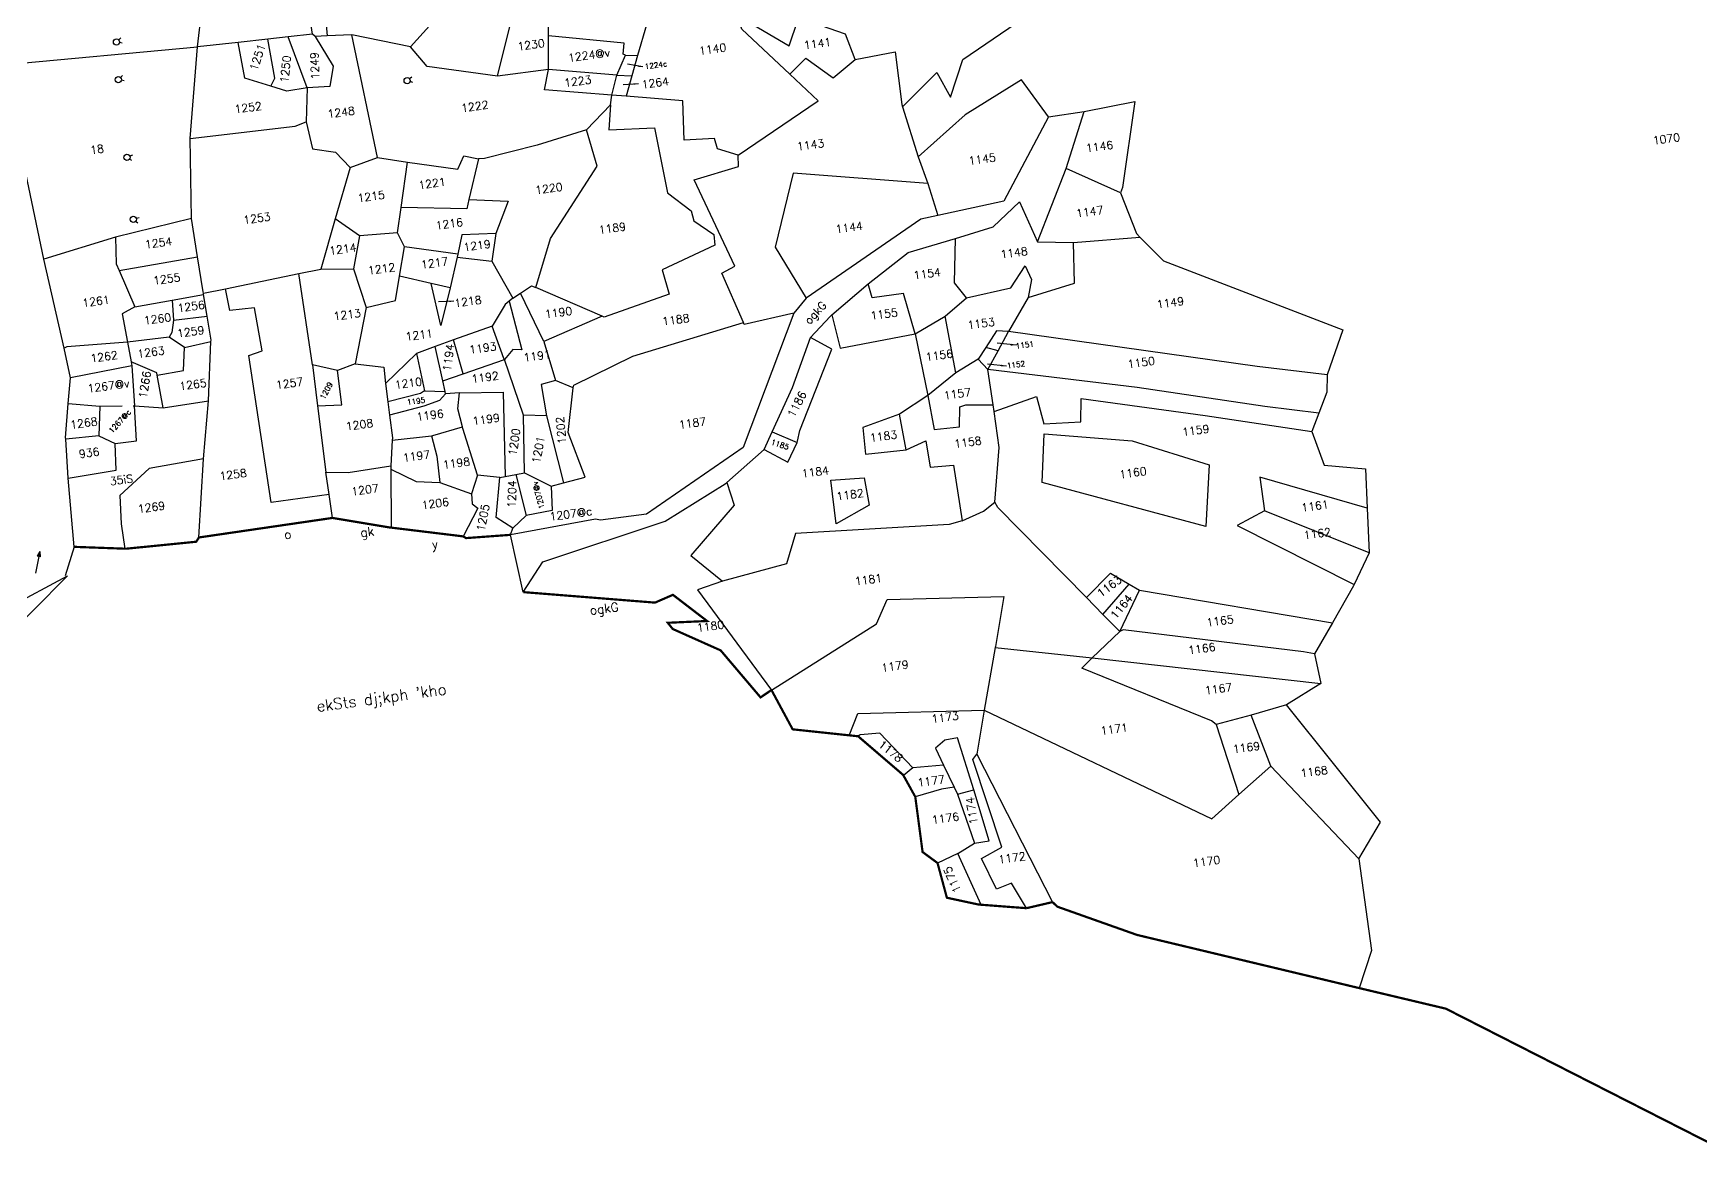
# Model space of a CAD drawing. Header units: metres. Extents: x 299660 to 303543, y 1964825 to 1967747.
# Drawn here: x 300697 to 301421, y 1965104 to 1965596 of the extents above; entities that cross this region are included whole.
import ezdxf

# ---------------------------------------------------------------- set-up
doc = ezdxf.new("R2010")
doc.units = ezdxf.units.M
doc.linetypes.add('DASHED', pattern=[0.75, 0.5, -0.25])
for name, color, linetype in [('OFF', 1, 'Continuous'), ('POLY_PARCEL', 6, 'Continuous'), ('POLY_ROAD', 30, 'Continuous'), ('POLY_SUBPARCEL', 6, 'DASHED'), ('POLY_WATER', 4, 'Continuous'), ('SYM_ARROW', 1, 'Continuous'), ('SYM_WELL', 1, 'Continuous'), ('TEXT_MAPIN', 7, 'Continuous'), ('TEXT_MAPOUT', 7, 'Continuous'), ('TEXT_PARCEL', 7, 'Continuous'), ('V_BOUND_LINE', 7, 'Continuous')]:
    doc.layers.add(name, color=color, linetype=linetype)
doc.styles.get("Standard").update_dxf_attribs({"font": 'simplex.shx'})
doc.dimstyles.get("Standard").update_dxf_attribs({"dimtxt": 0.18, "dimasz": 0.18, "dimexe": 0.18, "dimexo": 0.0625, "dimgap": 0.09, "dimtad": 0, "dimtih": 1, "dimtoh": 1, "dimdec": 4, "dimzin": 0, "dimdsep": 46, "dimtxsty": 'Standard', "dimcen": 0.09, "dimadec": 0, "dimazin": 0, "dimtfac": 1, "dimtdec": 4, "dimtofl": 0, "dimtmove": 0, "dimatfit": 3, "dimfxl": 1, "dimtolj": 1, "dimtzin": 0, "dimarcsym": 0})

# ---------------------------------------------------------------- blocks, each defined once
blk = doc.blocks.new('MOTWELL')
for points in [[(-0.154, 0.296), (-0.08, 0.155)], [(0.154, 0.296), (0.08, 0.155)]]:
    blk.add_lwpolyline(points)
blk.add_circle((0, 0), 0.174)
blk = doc.blocks.new('ROADARROW')
h = blk.add_hatch(color=256)
h.paths.add_polyline_path([(0, -1.61), (0.49, -1.61), (0, 0)])
h.paths.add_polyline_path([(0, 0), (-0.49, -1.61), (0, -1.61)])
for points in [[(0, 0), (-0.49, -1.61)], [(0, 0), (0, -7.18)], [(0, 0), (0.49, -1.61)], [(0.49, -1.61), (-0.49, -1.61)]]:
    blk.add_lwpolyline(points)
blk = doc.blocks.new('TEXTARROW')
blk.add_leader([(0.04, -0.01), (8.68, -0.01)], dimstyle='Standard', override={"dimtxt": 2.5, "dimasz": 2.5, "dimexe": 1.25, "dimexo": 0.625, "dimgap": 0.625, "dimtad": 1, "dimtih": 0, "dimtoh": 0, "dimzin": 8, "dimcen": 2.5, "dimtofl": 1})
blk = doc.blocks.new('eferw')
at = {"layer": 'OFF'}
for points in [[(444.8, 372.82), (452.94, 372.87)], [(214.69, 306.23), (211.81, 300.07)], [(313.46, 282.64), (312.32, 295.79)]]:
    blk.add_lwpolyline(points, dxfattribs=at)
at = {"layer": 'POLY_PARCEL'}
for points in [[(257.22, 413.93), (259.3, 422), (258.5, 427.59)], [(283.25, 413.36), (282.99, 430.37)], [(296.28, 421.1), (295.79, 421.37), (290.4, 418.04), (286.73, 419.11), (286.46, 412.51)], [(213.39, 415.81), (257.22, 413.93)], [(252.84, 393.77), (257.22, 413.93)], [(266.42, 413.73), (257.22, 413.93)], [(272.35, 403.01), (266.85, 405.59), (266.42, 413.73)], [(273.15, 413.58), (266.42, 413.73)], [(272.35, 403.01), (273.49, 404.66), (273.15, 413.58)], [(277.76, 413.48), (273.15, 413.58)], [(280.45, 401.53), (277.76, 413.48)], [(283.25, 413.36), (277.76, 413.48)], [(283.78, 412.76), (286.91, 405.61), (285.54, 401.15), (280.45, 401.53)], [(283.78, 412.76), (283.25, 413.36)], [(286.46, 412.51), (283.78, 412.76)], [(311.17, 413.04), (304.71, 407.56)], [(323.19, 398.42), (328.8, 412.59), (336.81, 413.3)], [(292.01, 412.01), (286.46, 412.51)], [(294.06, 383.91), (292.01, 412.01)], [(304.71, 407.56), (292.01, 412.01)], [(335.79, 405.88), (336.2, 408.88)], [(323.19, 398.42), (307.81, 402.69), (304.71, 407.56)], [(334.79, 398.35), (335.76, 405.64), (335.79, 405.88)], [(352.4, 399.27), (351.87, 399.57), (352.42, 401.99), (335.79, 405.88)], [(357.95, 405.37), (355.02, 398.84)], [(280.45, 401.53), (275.82, 401.37), (272.35, 403.01)], [(280.45, 401.53), (279.21, 393.97)], [(388.42, 390.11), (379.12, 401.53), (378.54, 404.69), (389.13, 396.43), (391.82, 401.9), (391.83, 402.45)], [(403.46, 391.36), (402.07, 397.31), (391.83, 402.45)], [(334.79, 398.35), (323.19, 398.42)], [(348.17, 390.74), (333.26, 393.98), (334.79, 398.35)], [(349.88, 395.08), (334.79, 398.35)], [(349.88, 395.08), (352.4, 399.27)], [(352.4, 399.27), (355.02, 398.84)], [(355.02, 398.84), (353.18, 394.45)], [(252.84, 393.77), (276.64, 393.33), (279.21, 393.97)], [(279.21, 393.97), (279.8, 387.77), (284.84, 386.33), (287.65, 382.48)], [(348.17, 390.74), (349.88, 395.08)], [(349.88, 395.08), (353.18, 394.45)], [(353.18, 394.45), (351.33, 390.05)], [(412.6, 379.43), (421.24, 386.05), (423.55, 380.13), (427.47, 388.13), (440.47, 394.66)], [(250.71, 375.86), (252.84, 393.77)], [(347.57, 388.6), (348.17, 390.74)], [(351.33, 390.05), (348.17, 390.74)], [(374.51, 373.6), (393.96, 383.29), (388.42, 390.11)], [(388.42, 390.11), (392.47, 393.16), (397.98, 387.99), (403.46, 391.36)], [(403.46, 391.36), (412.62, 391.87), (412.52, 379.93), (412.6, 379.43)], [(347.57, 388.6), (346.43, 383.08), (356.65, 382.2), (357.63, 367.33), (362.37, 362.6), (362.67, 360.26), (366.66, 356.62), (366.62, 354.2), (354.13, 350.29), (354.91, 344.67), (339.76, 341.51), (339.37, 341.74)], [(341.45, 383.79), (347.57, 388.6)], [(374.51, 373.6), (370.06, 375.62), (369.74, 378.01), (362.87, 378.54), (363.76, 387.33), (351.33, 390.05)], [(287.65, 382.48), (294.06, 383.91)], [(294.06, 383.91), (300.55, 381.95)], [(341.45, 383.79), (329.97, 381.81), (317.82, 380.45), (316.52, 380.54)], [(325.38, 350.13), (330.15, 360.62), (342.71, 375.39), (341.45, 383.79)], [(287.65, 382.48), (282.73, 371.49)], [(297.77, 372.06), (300.55, 381.95)], [(300.55, 381.95), (311.6, 378.9), (313.31, 381.7), (316.52, 380.54)], [(316.52, 380.54), (313.15, 371.79)], [(412.6, 379.43), (414.59, 367.76)], [(444.8, 372.82), (439.9, 381.88), (426.3, 375.77), (414.59, 367.76)], [(250.71, 375.86), (233.2, 374.02)], [(250.93, 367.17), (250.71, 375.86)], [(233.2, 374.02), (216.6, 371.24)], [(233.2, 374.02), (232.57, 368.08), (233.01, 366.49)], [(282.73, 371.49), (278.07, 360.73)], [(287.66, 366.96), (282.73, 371.49)], [(296.25, 366.47), (297.77, 372.06)], [(313.15, 371.79), (312.37, 369.78), (297.77, 372.06)], [(313.15, 371.79), (321.86, 370.26), (318.15, 363.4)], [(370.65, 336.08), (367.32, 347.78), (370.42, 348.95), (363.98, 369.4), (374.26, 371), (374.51, 373.6)], [(452.94, 372.87), (464.54, 373.59)], [(464.54, 373.59), (459.19, 354.84), (458.58, 353.71)], [(415.91, 361.54), (386.19, 367.91), (379.99, 351.97), (385.34, 339.67)], [(414.59, 367.76), (415.91, 361.54)], [(233.01, 366.49), (250.93, 367.17)], [(233.01, 366.49), (235.41, 357.92)], [(251.13, 358.9), (251.13, 359.2), (250.93, 367.17)], [(287.66, 366.96), (285.31, 359.79)], [(296.25, 366.47), (287.66, 366.96)], [(297.36, 363.19), (296.25, 366.47)], [(318.15, 363.4), (310.53, 364.09), (309, 359.9)], [(256.17, 359.22), (272.99, 360.38)], [(272.99, 360.38), (278.07, 360.73)], [(273.28, 339.66), (272.99, 360.38)], [(278.07, 360.73), (285.31, 359.79)], [(295.35, 356.75), (297.36, 363.19)], [(309, 359.9), (297.36, 363.19)], [(318.15, 363.4), (316.37, 357.33)], [(415.91, 361.54), (417.17, 354.15)], [(458.58, 353.71), (447.2, 360.71)], [(235.41, 357.92), (232.38, 356.69), (232.71, 350.22)], [(235.41, 357.92), (243.97, 358.26)], [(243.97, 358.26), (243.68, 353.8)], [(243.97, 358.26), (251.14, 358.55)], [(251.13, 358.9), (256.17, 359.22)], [(251.14, 358.55), (251.13, 358.9)], [(251.27, 353.68), (251.14, 358.55)], [(273.11, 310.26), (259.93, 310.17), (259.41, 343.62), (262.54, 344.28), (262.08, 354.09), (256.53, 354.2), (256.17, 359.22)], [(285.31, 359.79), (287.01, 350.82)], [(287.01, 350.82), (293.7, 351.45), (295.35, 356.75)], [(302.23, 354.16), (295.35, 356.75)], [(308.78, 359.32), (306.33, 352.62)], [(309, 359.9), (308.78, 359.32)], [(308.78, 359.32), (316.37, 357.33)], [(316.37, 357.33), (319.96, 348.46)], [(243.68, 353.8), (242.92, 351.05), (242.21, 350.08)], [(243.68, 353.8), (251.27, 353.68)], [(251.37, 347.89), (251.42, 348.15), (251.27, 353.68)], [(306.33, 352.62), (303.1, 344.52), (302.23, 354.16)], [(306.33, 352.62), (302.23, 354.16)], [(458.58, 353.71), (460.91, 344.14), (461.61, 343.22)], [(232.71, 350.22), (219.09, 350.99), (218.47, 350.8)], [(242.21, 350.08), (232.71, 350.22)], [(232.71, 350.22), (232.94, 345.72)], [(245.27, 347.32), (242.21, 350.08)], [(287.01, 350.82), (282.82, 338.61)], [(319.96, 348.46), (321.83, 349.38)], [(321.83, 349.38), (324.5, 350.69), (325.38, 350.13)], [(325.6, 337.9), (321.83, 349.38)], [(339.37, 341.74), (325.38, 350.13)], [(238.38, 342.02), (238.36, 342.5), (232.94, 345.72)], [(232.94, 345.72), (232.98, 344.82)], [(238.38, 342.02), (244.38, 342.24), (245.27, 347.32)], [(245.27, 347.32), (251.37, 347.89)], [(249.06, 334.71), (251.37, 347.89)], [(319.03, 347.88), (318.08, 347.3), (314.51, 342.83)], [(319.03, 347.88), (320.45, 336.71), (318.41, 337.05), (316.23, 335.03)], [(319.96, 348.46), (319.03, 347.88)], [(421.14, 334.88), (418.91, 338.61), (420.43, 348.5)], [(438.58, 345.23), (446.63, 344.06)], [(232.98, 344.82), (218.93, 344.02)], [(232.98, 344.82), (232.42, 335.82)], [(238.74, 334.51), (238.38, 342.02)], [(314.51, 342.83), (305.5, 340.96)], [(316.23, 335.03), (316.18, 335.3), (314.51, 342.83)], [(339.37, 341.74), (325.6, 337.9)], [(434.89, 333.14), (445.59, 334.91), (446.63, 344.06)], [(446.63, 344.06), (461.61, 343.22)], [(461.61, 343.22), (466.17, 337.22), (504.08, 316.49), (499.2, 306.94)], [(217.7, 338.36), (224.66, 336.83)], [(273.28, 339.66), (273.17, 330.38)], [(273.17, 330.38), (278.67, 329.81), (278.67, 337.6)], [(278.67, 337.6), (273.28, 339.66)], [(282.82, 338.61), (278.67, 337.6)], [(282.82, 338.61), (289.1, 336.99), (289.05, 333.29)], [(296.81, 339), (289.05, 333.29)], [(301.17, 340.07), (296.81, 339)], [(296.81, 339), (297.48, 330.47)], [(305.5, 340.96), (301.17, 340.07)], [(301.85, 332.12), (301.17, 340.07)], [(306.64, 333.09), (305.5, 340.96)], [(325.6, 337.9), (326.99, 328.82)], [(408.55, 328.41), (407.23, 337.75), (400.08, 337.71), (399.61, 340.96)], [(421.14, 334.88), (431.26, 335.78), (435.12, 340.31), (436.14, 337.03), (434.89, 333.14)], [(224.66, 336.83), (223.55, 330.26)], [(226.97, 328.02), (231.77, 327.97), (232.42, 335.82)], [(232.42, 335.82), (238.74, 334.51)], [(238.74, 334.51), (249.06, 334.71)], [(246.19, 321.92), (249.06, 334.71)], [(306.64, 333.09), (316.23, 335.03)], [(318.84, 322.06), (316.23, 335.03)], [(330.7, 326.68), (330.98, 327.22), (345, 331.92), (370.65, 336.08)], [(382.12, 336.67), (370.78, 335.65), (370.65, 336.08)], [(390.54, 335.15), (391.47, 327.51), (408.55, 328.41)], [(415.84, 331.48), (421.14, 334.88)], [(223.55, 330.26), (216.05, 330.45)], [(223.55, 330.26), (226.97, 328.02)], [(273.17, 330.38), (273.08, 315.28)], [(289.05, 333.29), (289.01, 329.12)], [(297.48, 330.47), (296.53, 330.01), (289.01, 329.12)], [(297.48, 330.47), (302.06, 329.68)], [(301.85, 332.12), (306.64, 333.09)], [(302.06, 329.68), (301.85, 332.12)], [(378.98, 307.78), (379.16, 308.07), (380, 310.34), (389.56, 327.52), (385.17, 330.77)], [(408.55, 328.41), (415.84, 331.48)], [(416.49, 318.52), (415.84, 331.48)], [(434.89, 333.14), (429.47, 326.17)], [(215.41, 321.73), (226.34, 322.07), (226.97, 328.02)], [(302.1, 329.14), (300.51, 327.88), (296.88, 327.04), (288.97, 326.09)], [(289.01, 329.12), (288.97, 326.09)], [(302.1, 329.14), (302.06, 329.68)], [(305.24, 328.98), (302.1, 329.14)], [(304.88, 321.31), (304.34, 325.45), (305.24, 328.98)], [(305.24, 328.98), (315, 327.79), (312.86, 308.95)], [(326.99, 328.82), (323.72, 328.41), (323.93, 321.27)], [(325.7, 305.82), (330.74, 306.43), (328.25, 316.88), (330.7, 326.68)], [(330.7, 326.68), (326.99, 328.82)], [(408.55, 328.41), (409.57, 314.33)], [(429.47, 326.17), (426.84, 326.68), (423.94, 323.29)], [(288.97, 326.09), (288.91, 320.98), (288.81, 320.44)], [(423.94, 323.29), (421.89, 320.9)], [(426.55, 322.15), (423.94, 323.29)], [(426.55, 322.15), (429.47, 326.17)], [(499.2, 306.94), (483.85, 310.9), (429.47, 326.17)], [(246.19, 321.92), (233.79, 321.46), (226.39, 316.33), (225.88, 309.92), (225.91, 304.3)], [(242.8, 304.57), (246.19, 321.92)], [(288.81, 320.44), (287.76, 314.75)], [(288.81, 320.44), (297.72, 320.25)], [(297.72, 320.25), (297.97, 320.24), (304.88, 321.31)], [(297.72, 320.25), (298.25, 315.53), (298.18, 309.54)], [(306.8, 310.08), (304.93, 320.94), (304.88, 321.31)], [(317.33, 309.22), (318.84, 322.06)], [(323.93, 321.27), (318.84, 322.06)], [(323.93, 321.27), (325.7, 305.82)], [(421.89, 320.9), (416.49, 318.52)], [(423.75, 318.3), (421.89, 320.9)], [(423.75, 318.3), (426.55, 322.15)], [(273.08, 315.28), (278.05, 314.55), (287.76, 314.75)], [(273.11, 310.26), (273.08, 315.28)], [(416.49, 318.52), (409.57, 314.33)], [(496.21, 298.6), (484.34, 301.73), (456.45, 309.76), (423.75, 318.3)], [(423.83, 310.25), (423.75, 318.3)], [(287.65, 314.03), (285.96, 300.98)], [(287.76, 314.75), (287.7, 314.44), (287.65, 314.03)], [(287.65, 314.03), (292.93, 310.54), (298.18, 309.54)], [(409.57, 314.33), (402.65, 310.97)], [(409.57, 314.33), (409.95, 306.51), (415.67, 306.38), (416.36, 310.81), (417.72, 311.09), (423.83, 310.25)], [(273.14, 304.91), (273.11, 310.26)], [(298.18, 309.54), (304.84, 306.07)], [(306.8, 310.08), (304.84, 306.07)], [(311.66, 308.87), (306.8, 310.08)], [(313.06, 297.22), (309.68, 300.05), (311.66, 308.87)], [(311.66, 308.87), (312.86, 308.95)], [(312.86, 308.95), (315.37, 309.1)], [(315.37, 309.1), (317.33, 309.22)], [(315.37, 309.1), (316.4, 299.66)], [(317.33, 309.22), (322.84, 305.41)], [(371.42, 307.2), (376.33, 303.65), (378.98, 307.78)], [(373.73, 310.86), (378.98, 307.78)], [(402.65, 310.97), (394.07, 309.12), (393.89, 303.12), (403.07, 302.85)], [(403.07, 302.85), (402.65, 310.97)], [(421.29, 288.5), (423.93, 300.59), (423.85, 308.78)], [(423.85, 308.78), (423.83, 310.25)], [(423.85, 308.78), (433.75, 310.85), (434.57, 304.49), (442.87, 303.87), (443.66, 309.03), (470.8, 301.53), (494.1, 294.74)], [(304.84, 306.07), (304.73, 303.86), (305.85, 302.74), (301.7, 296.88)], [(322.84, 305.41), (322.36, 299.97), (316.4, 299.66)], [(322.84, 305.41), (325.7, 305.82)], [(403.07, 302.85), (407.72, 304.25), (407.91, 298.24), (413.16, 297.98), (413.43, 285.33)], [(499.2, 306.94), (498.63, 303.05), (496.21, 298.6)], [(362.15, 300.98), (363.08, 295.71), (351.9, 285.79), (358.22, 279.12)], [(212.31, 299.95), (186.18, 279.89), (181.84, 279.98), (180.22, 275.85), (175.4, 266.48)], [(312.32, 295.79), (313.06, 297.22)], [(316.4, 299.66), (313.06, 297.22)], [(496.21, 298.6), (494.1, 294.74)], [(494.1, 294.74), (495.8, 286.85), (504.91, 284.77), (504.13, 275.96)], [(413.43, 285.33), (410.41, 284.94), (375.9, 287.5), (372.98, 281.01), (358.22, 279.12)], [(413.43, 285.33), (418.53, 286.88), (421.29, 288.5)], [(438.84, 264.48), (421.8, 287.22), (421.29, 288.5)], [(504.13, 275.96), (481.09, 286.1), (481.16, 278.45)], [(358.22, 279.12), (352.38, 277.93), (365.85, 253.35)], [(481.16, 278.45), (474.6, 276.03), (498.95, 259.37)], [(503.24, 265.96), (481.16, 278.45)], [(504.13, 275.96), (503.24, 265.96)], [(365.85, 253.35), (391.25, 264.98), (394.39, 270.04), (420.42, 267.19), (417.1, 256.35), (417.03, 256.14)], [(438.84, 264.48), (444.95, 269.23), (448.8, 266.23)], [(441.99, 260.27), (438.84, 264.48)], [(441.99, 260.27), (448.8, 266.23)], [(445.24, 255.94), (450.93, 264.57)], [(448.8, 266.23), (450.93, 264.57)], [(450.93, 264.57), (492.95, 251.5)], [(503.24, 265.96), (498.95, 259.37)], [(445.24, 255.94), (441.99, 260.27)], [(498.95, 259.37), (498.75, 259.05), (492.95, 251.5)], [(417.03, 256.14), (412.63, 242.51)], [(417.03, 256.14), (438.32, 250.86)], [(438.32, 250.86), (445.24, 255.94)], [(488.01, 245.08), (485.57, 245.9), (446.03, 256.22), (445.24, 255.94)], [(492.95, 251.5), (488.01, 245.08)], [(463.98, 232.28), (463.02, 233.23), (435.69, 248.92), (438.32, 250.86)], [(438.32, 250.86), (488.48, 238.28)], [(381.83, 240.92), (384.43, 245.51), (412.63, 242.51)], [(488.01, 245.08), (488.48, 238.28)], [(395.02, 231.75), (388.71, 240.49), (384.27, 240.71), (383.77, 240.45)], [(412.63, 242.51), (409.68, 232.92)], [(412.63, 242.51), (460.13, 211.39), (466.93, 216.04)], [(407.94, 225.03), (405.87, 237.13), (402.96, 236.95), (400.63, 235.44), (401.93, 231.47)], [(488.48, 238.28), (480.23, 234.58)], [(416.13, 197.07), (413.52, 203.11), (410.05, 202.23), (407.61, 209.53), (412.45, 211.41), (408.64, 231.82), (409.68, 232.92)], [(409.68, 232.92), (422.12, 197.64)], [(472.06, 233.37), (463.98, 232.28)], [(480.23, 234.58), (472.06, 233.37)], [(474.9, 221.4), (472.06, 233.37)], [(491.72, 198.1), (497.61, 205.58), (480.23, 234.58)], [(395.02, 231.75), (392.71, 230.33)], [(401.93, 231.47), (395.02, 231.75)], [(401.93, 231.47), (403.65, 226.19)], [(463.98, 232.28), (466.93, 216.04)], [(403.65, 226.19), (400.74, 226.18), (394.7, 225.23)], [(403.65, 226.19), (404.17, 224.59)], [(404.17, 224.59), (407.94, 225.03)], [(404.17, 224.59), (406.54, 213.15)], [(406.54, 213.15), (409.86, 213.23), (407.94, 225.03)], [(466.93, 216.04), (474.9, 221.4)], [(474.9, 221.4), (491.72, 198.1)], [(402.51, 211.35), (397.67, 209.81)], [(402.51, 211.35), (406.54, 213.15)], [(406.18, 199.19), (402.51, 211.35)], [(491.72, 198.1), (491.79, 177.29), (487.94, 169.25)]]:
    blk.add_lwpolyline(points, dxfattribs=at)
for points in [[(432.41, 291.48), (434.35, 302.28), (453.75, 298.05), (470.22, 290.37), (467.61, 276.76)], [(385.42, 298.33), (392.88, 297.89), (393.17, 291.62), (385.24, 288.48)]]:
    blk.add_lwpolyline(points, close=True, dxfattribs=at)
at = {"layer": 'POLY_ROAD'}
for points in [[(216.6, 371.24), (213.39, 415.81)], [(218.47, 350.8), (216.6, 371.24)], [(218.93, 344.02), (218.47, 350.8)], [(217.7, 338.36), (218.93, 344.02)], [(216.05, 330.45), (216.07, 330.81), (217.7, 338.36)], [(215.41, 321.73), (216.05, 330.45)], [(214.69, 306.23), (215.41, 321.73)], [(177.56, 287.65), (188.13, 294.76), (198.43, 294.76), (212.31, 299.95)]]:
    blk.add_lwpolyline(points, dxfattribs=at)
at = {"layer": 'POLY_SUBPARCEL', "ltscale": 10}
blk.add_lwpolyline([(224.66, 336.83), (232.42, 335.82)], dxfattribs=at)
at = {"layer": 'POLY_WATER'}
for points in [[(444.8, 372.82), (432.36, 355.35), (417.17, 354.15)], [(447.2, 360.71), (452.94, 372.87)], [(438.58, 345.23), (447.2, 360.71)], [(417.17, 354.15), (413.29, 353.84), (385.34, 339.67)], [(420.43, 348.5), (429.2, 349.91), (435.78, 354.75), (438.58, 345.23)], [(399.61, 340.96), (409.48, 346.74), (420.43, 348.5)], [(385.34, 339.67), (382.12, 336.67)], [(390.54, 335.15), (399.61, 340.96)], [(382.12, 336.67), (366.86, 308.26), (343.28, 296.31), (332.84, 296.38), (331.76, 296.71), (312.32, 295.79)], [(385.17, 330.77), (390.13, 334.88), (390.54, 335.15)], [(373.73, 310.86), (379.62, 320.15), (385.17, 330.77)], [(371.42, 307.2), (373.73, 310.86)], [(362.15, 300.98), (371.42, 307.2)], [(313.46, 282.64), (318.74, 288.82), (347.21, 294.19), (361.74, 300.71), (362.15, 300.98)]]:
    blk.add_lwpolyline(points, dxfattribs=at)
at = {"layer": 'V_BOUND_LINE', "const_width": 0.5}
for points in [[(225.91, 304.3), (214.69, 306.23)], [(242.8, 304.57), (242.07, 303.7), (226.21, 304.25), (225.91, 304.3)], [(273.14, 304.91), (242.8, 304.57)], [(285.96, 300.98), (285.52, 301.09), (273.14, 304.91)], [(301.7, 296.88), (285.96, 300.98)], [(312.32, 295.79), (302.33, 296.4), (301.7, 296.88)], [(365.85, 253.35), (363.19, 252.05), (355.71, 263.72), (345.67, 269.93), (344.75, 271.46), (353.56, 270.68), (346.74, 277.54), (342.51, 276.34), (313.46, 282.64)], [(381.83, 240.92), (369.39, 243.96), (365.85, 253.35)], [(383.77, 240.45), (381.83, 240.92)], [(392.71, 230.33), (392.64, 230.49), (383.77, 240.45)], [(394.7, 225.23), (392.71, 230.33)], [(397.67, 209.81), (394.67, 212.71), (394.7, 225.23)], [(406.18, 199.19), (405.58, 199.32), (398.71, 201.79), (397.67, 209.81)], [(416.13, 197.07), (406.18, 199.19)], [(422.12, 197.64), (416.13, 197.07)], [(487.94, 169.25), (439.98, 187.79), (423.1, 196.46), (422.12, 197.64)], [(599.99, 122.97), (599.54, 122.53), (570.14, 118.15), (506.61, 162.07), (487.94, 169.25)]]:
    blk.add_lwpolyline(points, dxfattribs=at)
at = {"layer": 'SYM_ARROW'}
for name, p, xscale, yscale, zscale, rotation in [('TEXTARROW', (355.88, 396.09), 0.4, 0.4, 0.4, 161.575551932033), ('TEXTARROW', (306.74, 349.55), 0.4, 0.4, 0.4, 174.7302179465373), ('TEXTARROW', (430.82, 322.83), 0.5, 0.5, 0.5, 166.1774761007077), ('TEXTARROW', (427.98, 318.47), 0.5, 0.5, 0.5, 166.1774761007077), ('ROADARROW', (206.9, 306.23), 0.6983001163252993, 0.6983001163252993, 0.6983001163252993, 340.7600450320188)]:
    blk.add_blockref(name, p, dxfattribs=dict(at, xscale=xscale, yscale=yscale, zscale=zscale, rotation=rotation))
at = {"layer": 'SYM_ARROW', "ltscale": 10, "xscale": 0.4, "yscale": 0.4, "zscale": 0.4, "rotation": 176.6361767833883}
blk.add_blockref('TEXTARROW', (354.45, 392.48), dxfattribs=at)
at = {"layer": 'SYM_WELL', "xscale": 4, "yscale": 4, "zscale": 4}
for p, rotation in [((239.3, 417.49), 279.5603733024161), ((238.58, 409.02), 279.5603733024161), ((302.94, 400.14), 272.1352004751838), ((238.18, 391.46), 255.809570764703), ((237.72, 377.45), 248.7702407844926)]:
    blk.add_blockref('MOTWELL', p, dxfattribs=dict(at, rotation=rotation))
at = {"layer": 'TEXT_MAPIN'}
blk.add_text('ogkG', height=1.8, rotation=39.498, dxfattribs=at).set_placement((385.29, 333.57))
at = {"layer": 'TEXT_MAPOUT'}
for s, p in [('o', (261.87, 301.61)), ('gk', (278.93, 299.77)), ('y', (294.5, 294.99)), ('ogkG', (327.73, 275.54))]:
    blk.add_text(s, height=2, dxfattribs=at).set_placement(p)
at = {"layer": 'TEXT_MAPOUT', "ltscale": 10}
blk.add_text("ekSts dj;kph 'kho", height=2.5, dxfattribs=at).set_placement((263.95, 262.14))
at = {"layer": 'TEXT_PARCEL'}
for s, height, rotation, p in [('1251', 1.8, 63.4169, (269.71, 406.68)), ('1250', 1.8, 75.9531, (276.29, 403.13)), ('1249', 1.8, 84.285, (283.38, 403.05)), ('1266', 1.8, 72.8847, (235.27, 337.06)), ('1194', 1.8, 74.7337, (303.9, 333.94)), ('1267@c', 1.2, 39.7835, (226.58, 330.32)), ('1209', 1.2, 54.4411, (274.92, 331.44)), ('1200', 1.8, 74.0429, (315.99, 313.15)), ('1202', 1.8, 87.3954, (327.49, 314.46)), ('1186', 1.8, 54.4413, (379.05, 313.26)), ('1201', 1.8, 71.5515, (320.96, 310.7)), ('1204', 1.8, 80.5305, (314.25, 301.63)), ('1185', 1.2, 334.2766, (373.03, 308.16)), ('1207@v', 1.2, 97.1293, (320.74, 300.75)), ('1205', 1.8, 70.9607, (306.58, 297.24)), ('1163', 1.8, 29.2894, (442.05, 264.02)), ('1164', 1.8, 42.59, (444.71, 258.67)), ('1178', 1.8, 313.5276, (387.8, 237.75)), ('1174', 1.8, 91.0059, (407.84, 217.36)), ('1175', 1.8, 105.9582, (402.16, 202.94))]:
    blk.add_text(s, height=height, rotation=rotation, dxfattribs=at).set_placement(p)
for s, height, p in [('1230', 1.8, (328.56, 403.51)), ('1252', 1.8, (263.6, 398.01)), ('1224@v', 1.8, (339.5, 399.45)), ('1140', 1.8, (368.9, 397.08)), ('18', 1.8, (230.19, 393.25)), ('1248', 1.8, (284.19, 394.16)), ('1223', 1.8, (337.87, 393.97)), ('1224c', 1.2, (356.34, 395.51)), ('1141', 1.8, (392.45, 395.16)), ('1222', 1.8, (314.16, 391.46)), ('1264', 1.8, (355.1, 391.28)), ('1215', 1.8, (288.35, 374.5)), ('1221', 1.8, (302.31, 375.58)), ('1254', 1.8, (239.56, 370.55)), ('1253', 1.8, (262.23, 373.07)), ('1220', 1.8, (328.21, 370.94)), ('1143', 1.8, (387.86, 372.8)), ('1216', 1.8, (304.95, 366.06)), ('1255', 1.8, (240.3, 362.26)), ('1214', 1.8, (280.47, 363.62)), ('1145', 1.8, (425.69, 364.47)), ('1146', 1.8, (452.22, 363.73)), ('1261', 1.8, (223.85, 359.41)), ('1219', 1.8, (310.48, 360.38)), ('1189', 1.8, (341.15, 360.18)), ('1256', 1.8, (244.91, 355.4)), ('1212', 1.8, (288.5, 358.06)), ('1217', 1.8, (300.5, 357.77)), ('1260', 1.8, (237.04, 353.63)), ('1144', 1.8, (393.98, 353.22)), ('1259', 1.8, (244.06, 349.78)), ('1213', 1.8, (279.46, 348.88)), ('1218', 1.8, (306.77, 348.19)), ('1147', 1.8, (448.07, 349.52)), ('1070', 1.8, (578.83, 348.41)), ('1262', 1.8, (224, 346.82)), ('1263', 1.8, (234.58, 346.41)), ('1267@v', 1.8, (222.44, 340.17)), ('1211', 1.8, (294.9, 342.19)), ('1190', 1.8, (326.63, 343)), ('1154', 1.8, (409.99, 340.58)), ('1148', 1.8, (429.99, 342.65)), ('1265', 1.8, (242.97, 337.94)), ('1193', 1.8, (308.7, 337.37)), ('1188', 1.8, (352.58, 337.88)), ('1268', 1.8, (217.5, 332.63)), ('1257', 1.8, (264.55, 335.3)), ('1191', 1.8, (320.56, 333.97)), ('1155', 1.8, (399.17, 332.88)), ('1210', 1.8, (291.03, 331.76)), ('1192', 1.8, (308.33, 330.78)), ('936', 1.8, (218.55, 325.84)), ('1195', 1.2, (293.24, 327.85)), ('1153', 1.8, (420.51, 327.85)), ('1149', 1.8, (463.33, 326.81)), ('1208', 1.8, (278.9, 323.98)), ('1196', 1.8, (294.9, 323.98)), ('1199', 1.8, (307.3, 321.37)), ('1156', 1.8, (410.23, 322.02)), ('1151', 1.2, (430.64, 322.04)), ('35iS', 1.8, (224.62, 318.84)), ('1152', 1.2, (428.07, 317.92)), ('1258', 1.8, (249.22, 316.68)), ('1197', 1.8, (290.64, 315.26)), ('1187', 1.8, (353.17, 314.34)), ('1150', 1.8, (455.03, 314.37)), ('1269', 1.8, (230.02, 311.83)), ('1198', 1.8, (299.34, 312.5)), ('1157', 1.8, (413.1, 312.89)), ('1207', 1.8, (278.16, 309.32)), ('1206', 1.8, (293.42, 304.14)), ('1183', 1.8, (395.36, 305.67)), ('1184', 1.8, (379.08, 299.76)), ('1158', 1.8, (413.99, 301.79)), ('1207@c', 1.8, (321.6, 297.75)), ('1159', 1.8, (465.15, 297.58)), ('1182', 1.8, (386.15, 293.64)), ('1160', 1.8, (449.88, 290.03)), ('1161', 1.8, (489.45, 277.15)), ('1181', 1.8, (387.69, 274.15)), ('1180', 1.8, (351.09, 268.52)), ('1162', 1.8, (489.15, 270.93)), ('1179', 1.8, (391.01, 254.09)), ('1165', 1.8, (464.83, 254.39)), ('1166', 1.8, (459.94, 248.76)), ('1173', 1.8, (400.66, 241.16)), ('1167', 1.8, (462.46, 239.29)), ('1171', 1.8, (438, 233.46)), ('1177', 1.8, (395.62, 227.39)), ('1169', 1.8, (466.91, 225.37)), ('1176', 1.8, (397.7, 218.65)), ('1168', 1.8, (481.28, 217.97)), ('1172', 1.8, (411.33, 207.84)), ('1170', 1.8, (454.6, 201.18))]:
    blk.add_text(s, height=height, dxfattribs=at).set_placement(p)

msp = doc.modelspace()

# ---------------------------------------------------------------- block references
at = {"xscale": 1.931870415217887, "yscale": 1.931870415217887, "zscale": 1.931870415217887, "rotation": 7.678013842247641}
msp.add_blockref('eferw', (300382.65, 1964730.97), dxfattribs=at)

doc.saveas('drawing.dxf')
